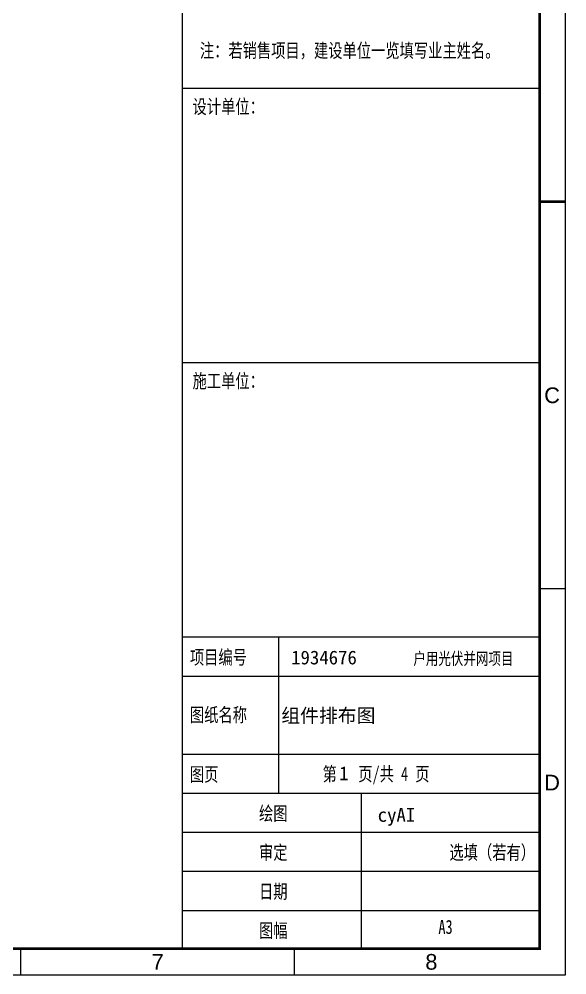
# Model space of a CAD drawing. Header units: millimetres. Extents: x -14454 to 167453, y -24 to 28032.
# Drawn here: x 72314 to 82238, y 0 to 17295 of the extents above; entities that cross this region are included whole.
import ezdxf
from ezdxf.enums import TextEntityAlignment as Align

# ---------------------------------------------------------------- set-up
doc = ezdxf.new("R2010")
doc.units = ezdxf.units.MM
doc.styles.add('-宋体', font='')
doc.styles.add('图标字体', font='arial.ttf')
doc.styles.add('宋体', font='')
doc.styles.get('-宋体').set_extended_font_data('SimSun')
doc.styles.get('宋体').set_extended_font_data('SimSun')

# ---------------------------------------------------------------- blocks, each defined once
blk = doc.blocks.new('A3图框')
for p, q in [((32667, 472, 0), (32667, 27537, 0)), ((39136, 16038), (32667, 16038)), ((39136, 11075), (32667, 11075)), ((39136, 11075), (32667, 11075)), ((39136, 6113), (32667, 6113)), ((34406, 6113), (34406, 5406)), ((32667, 5406), (39136, 5406)), ((34406, 5406), (34406, 4700)), ((34406, 4700), (34406, 3993)), ((32667, 3993), (39136, 3993)), ((34406, 3993), (34406, 3287)), ((32667, 3287), (39136, 3287)), ((35902, 3287), (35902, 2581)), ((32667, 2581), (39136, 2581)), ((35902, 2581), (35902, 1874)), ((32667, 1874), (39136, 1874)), ((35902, 1874), (35902, 1168)), ((32667, 1168), (39136, 1168)), ((35902, 1168), (35902, 461))]:
    blk.add_line(p, q)
at = {"linetype": 'Continuous'}
blk.add_lwpolyline([(39607, 0), (39607, 28008), (0, 28008), (0, 0), (39607, 0), (39607, 28008)], dxfattribs=at)
at = {"const_width": 47.2}
blk.add_lwpolyline([(472, 27537), (39136, 27537), (39136, 472), (472, 472)], close=True, dxfattribs=at)
at = {"color": 7, "linetype": 'Continuous', "const_width": 47.2}
blk.add_lwpolyline([(39607, 13992), (39136, 13992)], dxfattribs=at)
at = {"color": 7, "linetype": 'Continuous'}
for points in [[(39607, 6984), (39136, 6984)], [(29741, 0), (29741, 472)], [(34698, 0), (34698, 472)]]:
    blk.add_lwpolyline(points, dxfattribs=at)
at = {"color": 1, "style": '-宋体', "width": 0.75}
blk.add_text('注：若销售项目，建设单位一览填写业主姓名。', height=252.69, dxfattribs=at).set_placement((32981, 16600, 0))
at = {"color": 0, "style": '-宋体', "width": 0.75}
for s, height, p in [('设计单位：', 252.7, (32849, 15585, 0)), ('施工单位：', 252.7, (32849, 10622, 0)), ('项目编号', 252.7, (32801, 5621, 0)), ('图纸名称', 252.7, (32801, 4579, 0)), ('图页', 252.7, (32801, 3502, 0)), ('第   页/共 4 页', 252.69, (35205, 3510, 0)), ('绘图', 252.7, (34053, 2795, 0)), ('审定', 252.7, (34053, 2089, 0)), ('日期', 252.7, (34053, 1383, 0)), ('图幅', 252.7, (34053, 676, 0)), ('A3', 252.7, (37303, 742, 0))]:
    blk.add_text(s, height=height, dxfattribs=at).set_placement(p)
at = {"color": 7, "linetype": 'Continuous', "style": '图标字体'}
for s, p in [('C', (39362, 10488)), ('D', (39362, 3480)), ('7', (32219, 236)), ('8', (37176, 236))]:
    blk.add_text(s, height=283, dxfattribs=at).set_placement(p, align=Align.MIDDLE)
at = {"style": '-宋体', "width": 0.75}
blk.add_text('                  户用光伏并网项目', height=221.39, dxfattribs=at).set_placement((34816, 5612, 0))
at = {"color": 2, "style": '-宋体', "width": 0.75}
blk.add_text('选填（若有）', height=252.7, dxfattribs=at).set_placement((37503, 2090, 0))
at = {"lineweight": 0, "style": '宋体'}
for tag, p in [('设计单位', (32961, 18189)), ('设计单位', (33020, 13228)), ('施工单位', (33068, 8062)), ('项目编号', (34635, 5618)), ('图纸名称', (34457, 4568)), ('编', (35504, 3522)), ('绘图', (36203, 2770))]:
    blk.add_attdef(tag, p, '', height=250, dxfattribs=at)

msp = doc.modelspace()

# ---------------------------------------------------------------- block references
msp.add_blockref('A3图框', (42607.297, 0, 14.985)).add_auto_attribs({'图纸名称': '组件排布图', '绘图': 'cyAI', '编': '1', '项目编号': '1934676'})

doc.saveas('drawing.dxf')
